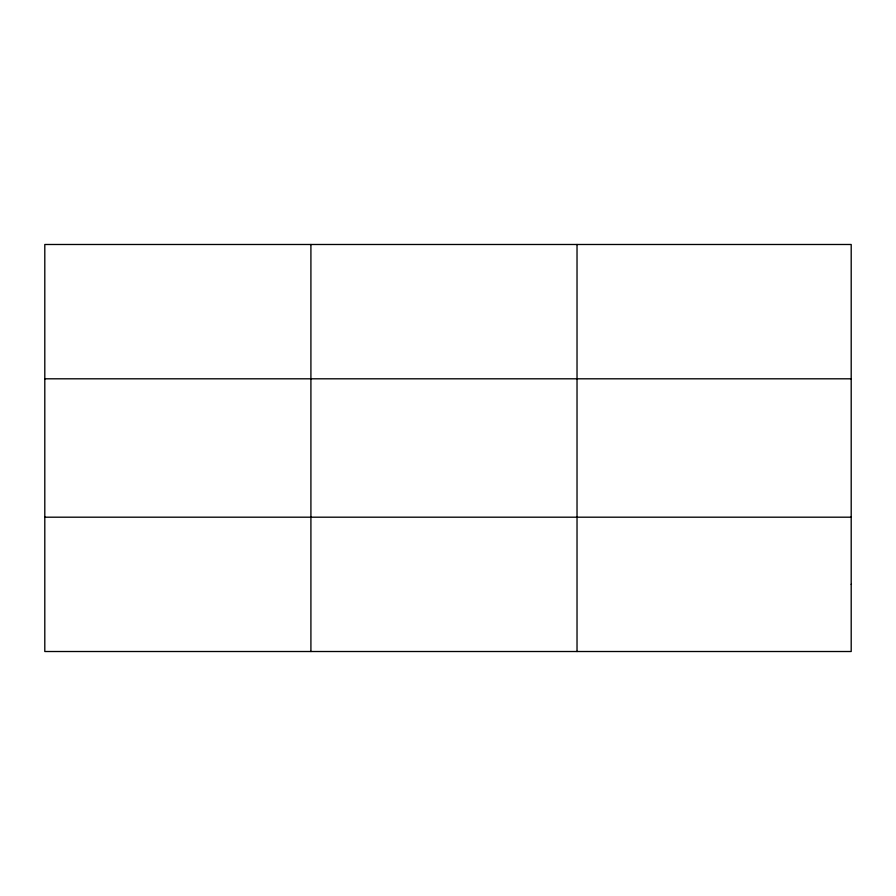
<?xml version="1.0" encoding="UTF-8"?>
<svg xmlns="http://www.w3.org/2000/svg" width="896" height="896" viewBox="0 0 896 896"><rect width="100%" height="100%" fill="white"/><g stroke="black" fill="none" stroke-linecap="round" stroke-linejoin="round"><path stroke-width="1.34" d="M310.912 244.485L310.912 651.515M577.024 244.485L577.024 651.515M44.8 378.806L851.2 378.806M44.8 517.194L851.2 517.194M851.2 584.349L851.2 651.515L44.8 651.515L44.8 244.485L851.2 244.485L851.2 584.349"/></g></svg>
